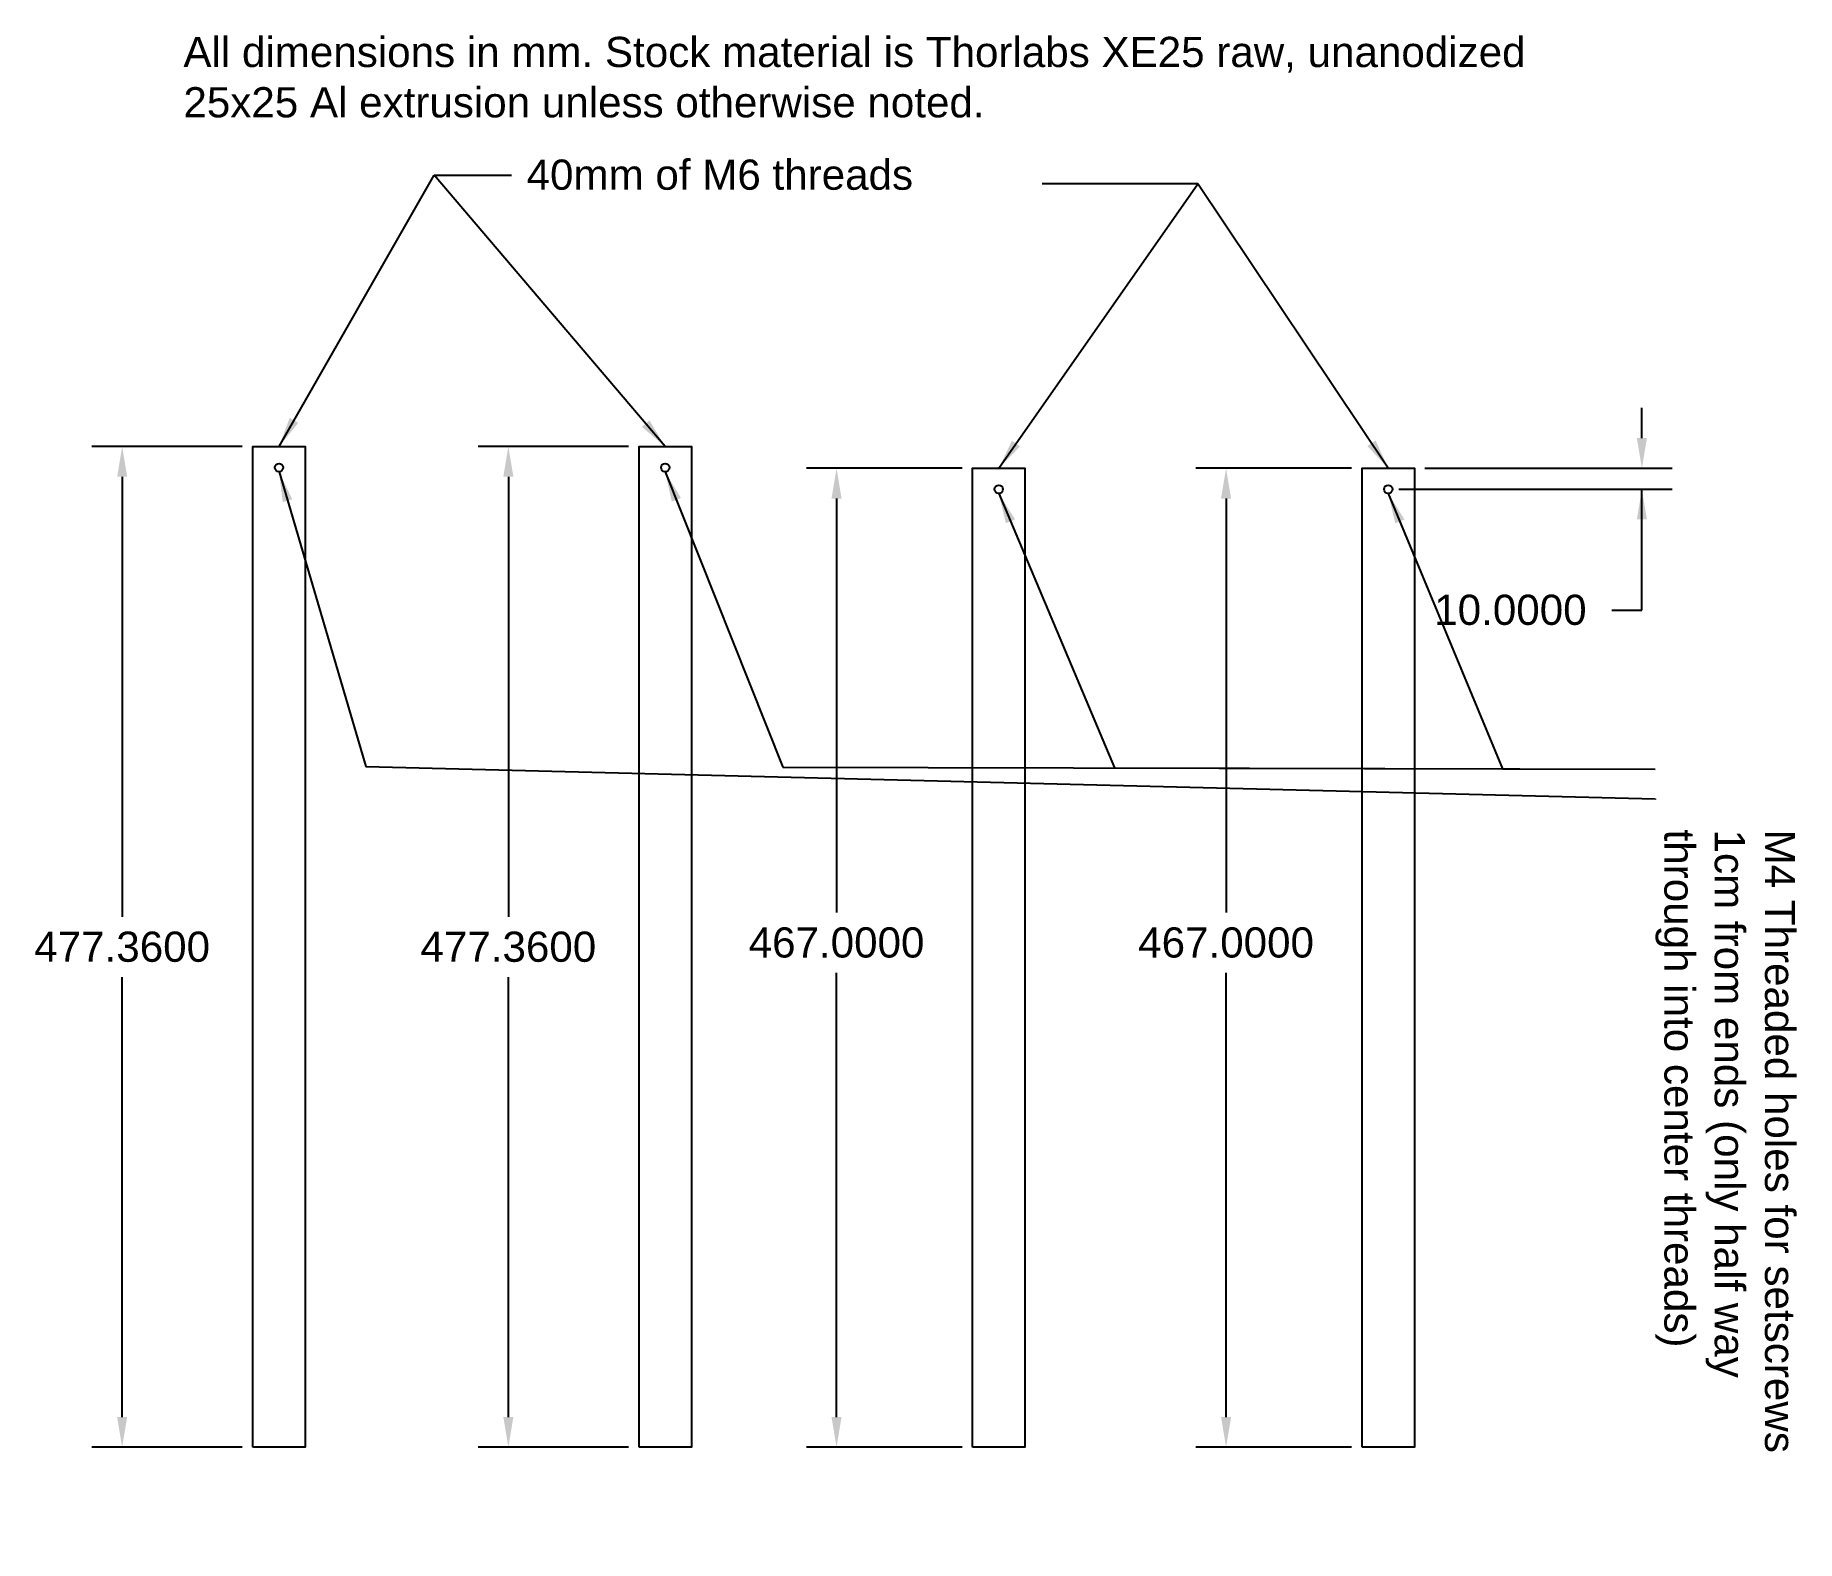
# Model space of a CAD drawing. Header units: inches. Extents: x 610 to 1451, y -464 to 255.
import ezdxf

# ---------------------------------------------------------------- set-up
doc = ezdxf.new("R2010")
doc.units = ezdxf.units.IN
doc.header["$MEASUREMENT"] = 0
doc.layers.add('bar', color=7, linetype='Continuous')
doc.layers.add('dim', color=3, linetype='Continuous')
doc.styles.get("Standard").update_dxf_attribs({"font": 'arial.ttf'})
doc.dimstyles.get("Standard").update_dxf_attribs({"dimscale": 80, "dimtxt": 0.18, "dimasz": 0.18, "dimexe": 0.18, "dimexo": 0.0625, "dimgap": 0.09, "dimtad": 0, "dimtih": 1, "dimtoh": 1, "dimdec": 4, "dimzin": 0, "dimdsep": 46, "dimtxsty": 'Standard', "dimcen": 0.09, "dimadec": 0, "dimazin": 0, "dimtfac": 1, "dimtdec": 4, "dimtofl": 0, "dimtmove": 0, "dimatfit": 3, "dimfxl": 1, "dimtolj": 1, "dimtzin": 0, "dimarcsym": 0})

# ---------------------------------------------------------------- blocks, each defined once
blk = doc.blocks.new('*D1')
at = {"layer": 'Defpoints', "color": 0}
for p in [(714.33, 58.32), (651.97, -419.04), (714.33, -419.04)]:
    blk.add_point(p, dxfattribs=at)
at = {"layer": 'dim', "color": 0, "lineweight": -2}
for p, q in [((709.33, 58.32), (637.57, 58.32)), ((651.97, 43.92), (651.97, -165.96)), ((651.97, -404.64), (651.97, -194.76)), ((709.33, -419.04), (637.57, -419.04))]:
    blk.add_line(p, q, dxfattribs=at)
at = {"layer": 'dim', "color": 0}
for points in [[(654.37, 43.92), (649.57, 43.92), (651.97, 58.32)], [(649.57, -404.64), (654.37, -404.64), (651.97, -419.04)]]:
    blk.add_solid(points, dxfattribs=at)
at = {"layer": 'dim', "color": 0, "insert": (651.97, -180.36), "char_height": 14.4, "attachment_point": 5}
blk.add_mtext('\\A1;477.3600', dxfattribs=at)
blk = doc.blocks.new('*D3')
at = {"layer": 'Defpoints', "color": 0}
for p in [(898.66, 58.32), (836.3, -419.04), (898.66, -419.04)]:
    blk.add_point(p, dxfattribs=at)
at = {"layer": 'dim', "color": 0, "lineweight": -2}
for p, q in [((893.66, 58.32), (821.9, 58.32)), ((836.3, 43.92), (836.3, -165.96)), ((836.3, -404.64), (836.3, -194.76)), ((893.66, -419.04), (821.9, -419.04))]:
    blk.add_line(p, q, dxfattribs=at)
at = {"layer": 'dim', "color": 0}
for points in [[(838.7, 43.92), (833.9, 43.92), (836.3, 58.32)], [(833.9, -404.64), (838.7, -404.64), (836.3, -419.04)]]:
    blk.add_solid(points, dxfattribs=at)
at = {"layer": 'dim', "color": 0, "insert": (836.3, -180.36), "char_height": 14.4, "attachment_point": 5}
blk.add_mtext('\\A1;477.3600', dxfattribs=at)
blk = doc.blocks.new('*D4')
at = {"layer": 'Defpoints', "color": 0}
for p in [(992.94, 47.96), (1057.85, 47.96), (1057.85, -419.04)]:
    blk.add_point(p, dxfattribs=at)
at = {"layer": 'dim', "color": 0, "lineweight": -2}
for p, q in [((1052.85, 47.96), (978.54, 47.96)), ((992.94, 33.56), (992.94, -163.94)), ((992.94, -404.64), (992.94, -192.74)), ((1052.85, -419.04), (978.54, -419.04))]:
    blk.add_line(p, q, dxfattribs=at)
at = {"layer": 'dim', "color": 0}
for points in [[(995.34, 33.56), (990.54, 33.56), (992.94, 47.96)], [(990.54, -404.64), (995.34, -404.64), (992.94, -419.04)]]:
    blk.add_solid(points, dxfattribs=at)
at = {"layer": 'dim', "color": 0, "insert": (992.94, -178.34), "char_height": 14.4, "attachment_point": 5}
blk.add_mtext('\\A1;467.0000', dxfattribs=at)
blk = doc.blocks.new('*D6')
at = {"layer": 'Defpoints', "color": 0}
for p in [(1178.86, 47.96), (1243.77, 47.96), (1243.77, -419.04)]:
    blk.add_point(p, dxfattribs=at)
at = {"layer": 'dim', "color": 0, "lineweight": -2}
for p, q in [((1238.77, 47.96), (1164.46, 47.96)), ((1178.86, 33.56), (1178.86, -163.94)), ((1178.86, -404.64), (1178.86, -192.74)), ((1238.77, -419.04), (1164.46, -419.04))]:
    blk.add_line(p, q, dxfattribs=at)
at = {"layer": 'dim', "color": 0}
for points in [[(1181.26, 33.56), (1176.46, 33.56), (1178.86, 47.96)], [(1176.46, -404.64), (1181.26, -404.64), (1178.86, -419.04)]]:
    blk.add_solid(points, dxfattribs=at)
at = {"layer": 'dim', "color": 0, "insert": (1178.86, -178.34), "char_height": 14.4, "attachment_point": 5}
blk.add_mtext('\\A1;467.0000', dxfattribs=at)
blk = doc.blocks.new('*D7')
at = {"layer": 'Defpoints', "color": 0}
for p in [(1268.77, 47.96), (1256.27, 37.96), (1377.32, 37.96)]:
    blk.add_point(p, dxfattribs=at)
at = {"layer": 'dim', "color": 0, "lineweight": -2}
for p, q in [((1377.32, 62.36), (1377.32, 76.76)), ((1273.77, 47.96), (1391.72, 47.96)), ((1261.27, 37.96), (1391.72, 37.96)), ((1377.32, -19.64), (1377.32, 37.96)), ((1362.92, -19.64), (1377.32, -19.64))]:
    blk.add_line(p, q, dxfattribs=at)
at = {"layer": 'dim', "color": 0}
for points in [[(1374.92, 62.36), (1379.72, 62.36), (1377.32, 47.96)], [(1379.72, 23.56), (1374.92, 23.56), (1377.32, 37.96)]]:
    blk.add_solid(points, dxfattribs=at)
at = {"layer": 'dim', "color": 0, "insert": (1314.58, -19.64), "char_height": 14.4, "attachment_point": 5}
blk.add_mtext('\\A1;10.0000', dxfattribs=at)

msp = doc.modelspace()

# ---------------------------------------------------------------- linework, layer by layer
at = {"layer": 'bar'}
msp.add_line((714.33308, 58.31711), (739.33308, 58.31711), dxfattribs=at)
for points in [[(714.33308, -419.04289), (714.33308, 58.31711), (739.33308, 58.31711), (739.33308, -419.04289)], [(898.66236, -419.04289), (898.66236, 58.31711), (923.66236, 58.31711), (923.66236, -419.04289)], [(1057.85003, -419.04289), (1057.85003, 47.95711), (1082.85003, 47.95711), (1082.85003, -419.04289)], [(1243.76933, -419.04289), (1243.76933, 47.95711), (1268.76933, 47.95711), (1268.76933, -419.04289)]]:
    msp.add_lwpolyline(points, close=True, dxfattribs=at)
for centre in [(726.83308, 48.31711), (911.16236, 48.31711), (1070.35003, 37.95711), (1256.26933, 37.95711)]:
    msp.add_circle(centre, 2, dxfattribs=at)

# ---------------------------------------------------------------- texts
at = {"layer": 'dim', "char_height": 14.4, "attachment_point": 7}
for s, insert, width in [('{All dimensions in mm. Stock material is Thorlabs XE25 raw, unanodized 25x25 Al extrusion unless otherwise noted.}', (681.21018, 215.19023), 677.4044185), ('40mm of M6 threads', (845.00924, 180.65249), 744.5122793)]:
    msp.add_mtext(s, dxfattribs=dict(at, insert=insert, width=width))
at = {"layer": 'dim', "insert": (1383.72261, -124.3574), "char_height": 14.4, "width": 315.1062065, "attachment_point": 7, "rotation": 270}
msp.add_mtext('M4 Threaded holes for setscrews 1cm from ends (only half way through into center threads)', dxfattribs=at)

# ---------------------------------------------------------------- dimensions: what is measured, and where the dimension line sits
at = {"layer": 'dim'}
for base, p1, p2, picture, middle in [((1377.31818, 37.95711), (1268.76933, 47.95711), (1256.26933, 37.95711), '*D7', (1314.57532, -19.64289)), ((992.94017, 47.95711), (1057.85003, -419.04289), (1057.85003, 47.95711), '*D4', (992.94017, -178.34289)), ((1178.85947, 47.95711), (1243.76933, -419.04289), (1243.76933, 47.95711), '*D6', (1178.85947, -178.34289))]:
    dim = msp.add_linear_dim(base=base, p1=p1, p2=p2, angle=90, dimstyle='Standard', dxfattribs=at)
    dim.commit()
    dim.dimension.update_dxf_attribs({"geometry": picture, "text_midpoint": middle, "dimtype": 160})
for base, p1, p2, picture, middle in [((651.96856, -419.04289), (714.33308, 58.31711), (714.33308, -419.04289), '*D1', (651.96856, -180.36289)), ((836.29784, -419.04289), (898.66236, 58.31711), (898.66236, -419.04289), '*D3', (836.29784, -180.36289))]:
    dim = msp.add_linear_dim(base=base, p1=p1, p2=p2, angle=90, dimstyle='Standard', dxfattribs=at)
    dim.commit()
    dim.dimension.update_dxf_attribs({"geometry": picture, "text_midpoint": middle})

# ---------------------------------------------------------------- leaders
at = {"layer": 'dim', "annotation_type": 0, "has_hookline": 1, "hookline_direction": 0, "text_width": 236.52857}
msp.add_leader([(726.83308, 58.31711), (800.82512, 187.85249), (837.80924, 187.85249)], dimstyle='Standard', override={"dimtad": 0}, dxfattribs=at)
at = {"layer": 'dim', "annotation_type": 0, "has_hookline": 1, "hookline_direction": 1}
for points in [[(911.16236, 58.31711), (800.82512, 187.85249), (837.80924, 187.85249)], [(1256.26933, 47.95711), (1165.35428, 183.68653), (1091.10988, 183.68653)], [(1070.35003, 47.95711), (1165.35428, 183.68653), (1091.10988, 183.68653)], [(911.16236, 46.31711), (967.30656, -94.64331), (1383.72261, -95.5574)], [(1070.35003, 35.95711), (1125.53257, -94.96216), (1383.72261, -95.5574)], [(1256.26933, 35.95711), (1310.7236, -95.40837), (1383.72261, -95.5574)]]:
    msp.add_leader(points, dimstyle='Standard', override={"dimtad": 0}, dxfattribs=at)
at = {"layer": 'dim', "annotation_type": 0, "has_hookline": 1, "hookline_direction": 0, "text_width": 303.70714, "horizontal_direction": (0, -1, 0)}
msp.add_leader([(726.83308, 46.31711), (768.2768, -94.36692), (1383.72261, -109.7774), (1383.72261, -109.9574)], dimstyle='Standard', override={"dimtad": 0}, dxfattribs=at)

doc.saveas('drawing.dxf')
